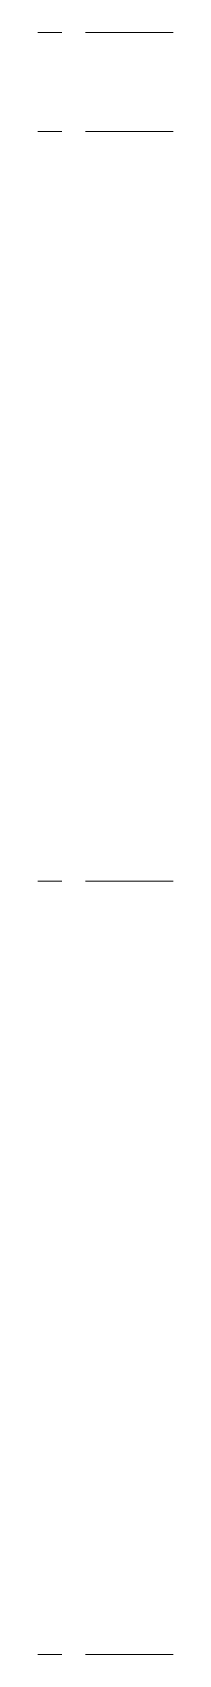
# Model space of a CAD drawing. Header units: inches. Extents: x 1543 to 43489, y -26 to 5775.
# Drawn here: x 3873.4 to 3891.1, y 1714 to 1927 of the extents above; entities that cross this region are included whole.
import ezdxf

# ---------------------------------------------------------------- set-up
doc = ezdxf.new("R2010")
doc.units = ezdxf.units.IN
doc.header["$LTSCALE"] = 0.5
doc.header["$MEASUREMENT"] = 0
doc.layers.add('PDF_A-FLOR-LEVL', color=7, linetype='Continuous')

msp = doc.modelspace()

# ---------------------------------------------------------------- linework, layer by layer
at = {"layer": 'PDF_A-FLOR-LEVL', "lineweight": 20}
for points in [[(3873.37, 1927.04), (3876.53, 1927.04)], [(3879.62, 1927.04), (3891.13, 1927.04)], [(3873.37, 1815.54), (3876.53, 1815.54)], [(3879.62, 1815.54), (3891.13, 1815.54)], [(3873.37, 1713.96), (3876.53, 1713.96)], [(3879.62, 1713.96), (3891.13, 1713.96)]]:
    msp.add_lwpolyline(points, dxfattribs=at)
for points in [[(3876.53, 1914.03), (3873.37, 1914.03)], [(3891.13, 1914.03), (3879.62, 1914.03)]]:
    msp.add_lwpolyline(points, close=True, dxfattribs=at)

doc.saveas('drawing.dxf')
